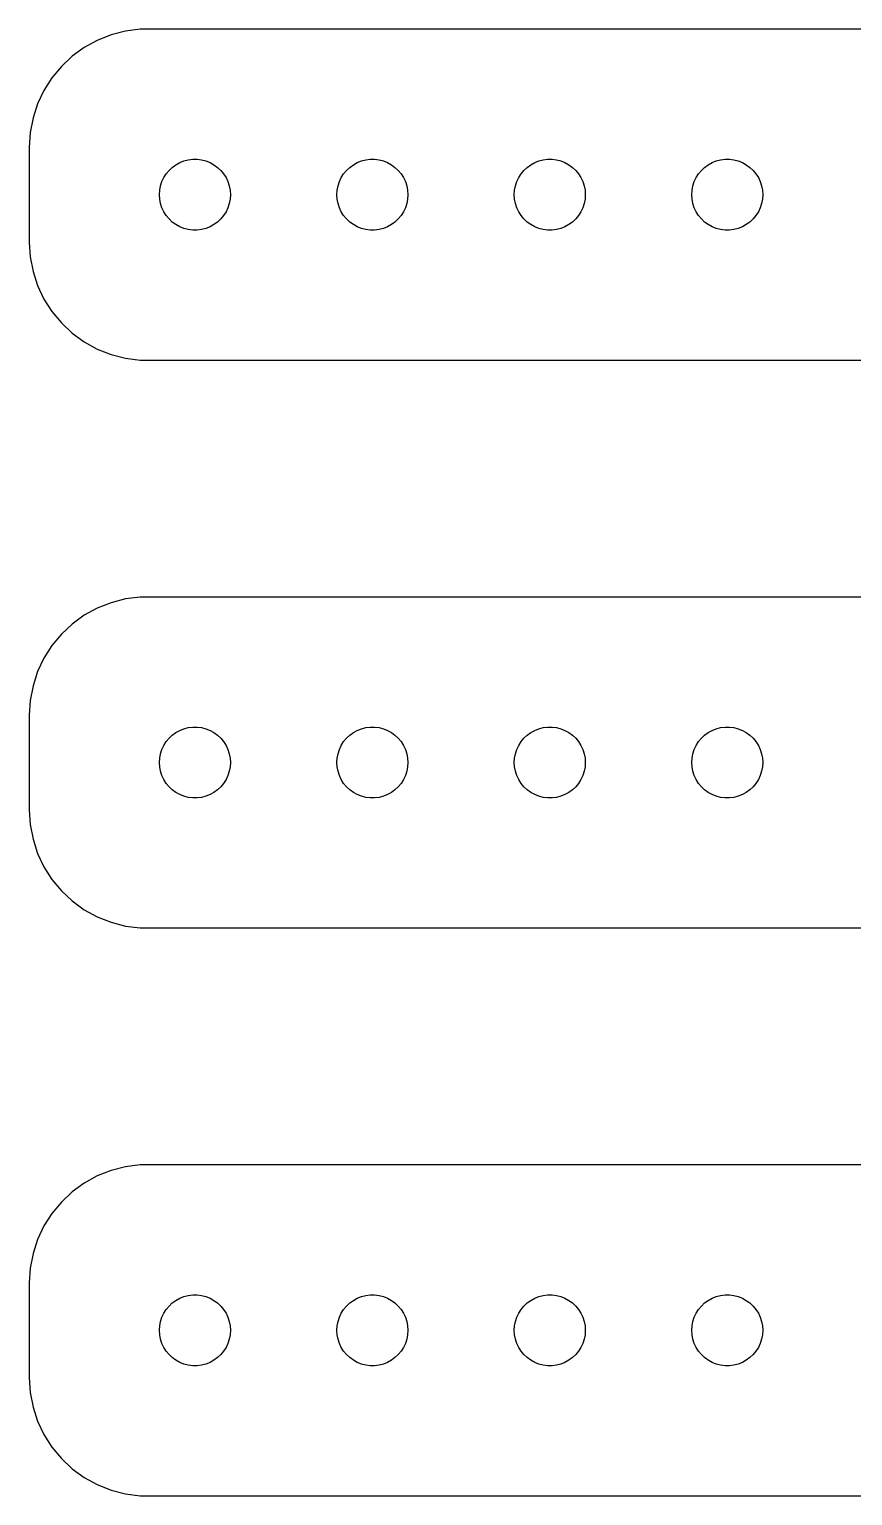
# Model space of a CAD drawing. Header units: metres. Extents: x -142 to 142, y 113 to 223.
# Drawn here: x -142 to -107.2, y 161 to 223 of the extents above; entities that cross this region are included whole.
import ezdxf

# ---------------------------------------------------------------- set-up
doc = ezdxf.new("R2010")
doc.units = ezdxf.units.M

msp = doc.modelspace()

# ---------------------------------------------------------------- linework, layer by layer
for p, q in [((-139.129, 222.524), (-139.679, 222.222)), ((-138.545, 222.755), (-139.129, 222.524)), ((-137.937, 222.911), (-138.545, 222.755)), ((-137.314, 222.99), (-137.937, 222.911)), ((137.314, 222.99), (-137.314, 222.99)), ((-139.679, 222.222), (-140.187, 221.853)), ((-140.645, 221.423), (-141.045, 220.939)), ((-140.187, 221.853), (-140.645, 221.423)), ((-141.045, 220.939), (-141.382, 220.409)), ((-141.382, 220.409), (-141.649, 219.841)), ((-141.649, 219.841), (-141.843, 219.243)), ((-141.843, 219.243), (-141.961, 218.627)), ((-141.961, 218.627), (-142, 218)), ((-142, 218), (-142, 214)), ((-136.214, 216.882), (-136.093, 217.027)), ((-136.093, 217.027), (-135.956, 217.156)), ((-135.956, 217.156), (-135.804, 217.266)), ((-135.804, 217.266), (-135.639, 217.357)), ((-135.639, 217.357), (-135.464, 217.427)), ((-135.464, 217.427), (-135.281, 217.473)), ((-135.281, 217.473), (-135.094, 217.497)), ((-135.094, 217.497), (-134.906, 217.497)), ((-134.906, 217.497), (-134.719, 217.473)), ((-134.719, 217.473), (-134.536, 217.427)), ((-134.536, 217.427), (-134.361, 217.357)), ((-134.361, 217.357), (-134.196, 217.266)), ((-134.196, 217.266), (-134.044, 217.156)), ((-134.044, 217.156), (-133.907, 217.027)), ((-133.907, 217.027), (-133.786, 216.882)), ((-128.714, 216.882), (-128.593, 217.027)), ((-128.593, 217.027), (-128.456, 217.156)), ((-128.456, 217.156), (-128.304, 217.266)), ((-128.304, 217.266), (-128.139, 217.357)), ((-128.139, 217.357), (-127.964, 217.427)), ((-127.964, 217.427), (-127.781, 217.473)), ((-127.781, 217.473), (-127.594, 217.497)), ((-127.594, 217.497), (-127.406, 217.497)), ((-127.406, 217.497), (-127.219, 217.473)), ((-127.219, 217.473), (-127.036, 217.427)), ((-127.036, 217.427), (-126.861, 217.357)), ((-126.861, 217.357), (-126.696, 217.266)), ((-126.696, 217.266), (-126.544, 217.156)), ((-126.544, 217.156), (-126.407, 217.027)), ((-126.407, 217.027), (-126.286, 216.882)), ((-121.214, 216.882), (-121.093, 217.027)), ((-121.093, 217.027), (-120.956, 217.156)), ((-120.956, 217.156), (-120.804, 217.266)), ((-120.804, 217.266), (-120.639, 217.357)), ((-120.639, 217.357), (-120.464, 217.427)), ((-120.464, 217.427), (-120.281, 217.473)), ((-120.281, 217.473), (-120.094, 217.497)), ((-120.094, 217.497), (-119.906, 217.497)), ((-119.906, 217.497), (-119.719, 217.473)), ((-119.719, 217.473), (-119.536, 217.427)), ((-119.536, 217.427), (-119.361, 217.357)), ((-119.361, 217.357), (-119.196, 217.266)), ((-119.196, 217.266), (-119.044, 217.156)), ((-119.044, 217.156), (-118.907, 217.027)), ((-118.907, 217.027), (-118.786, 216.882)), ((-113.714, 216.882), (-113.593, 217.027)), ((-113.593, 217.027), (-113.456, 217.156)), ((-113.456, 217.156), (-113.304, 217.266)), ((-113.304, 217.266), (-113.139, 217.357)), ((-113.139, 217.357), (-112.964, 217.427)), ((-112.964, 217.427), (-112.781, 217.473)), ((-112.781, 217.473), (-112.594, 217.497)), ((-112.594, 217.497), (-112.406, 217.497)), ((-112.406, 217.497), (-112.219, 217.473)), ((-112.219, 217.473), (-112.036, 217.427)), ((-112.036, 217.427), (-111.861, 217.357)), ((-111.861, 217.357), (-111.696, 217.266)), ((-111.696, 217.266), (-111.544, 217.156)), ((-111.544, 217.156), (-111.407, 217.027)), ((-111.407, 217.027), (-111.286, 216.882)), ((-136.488, 216.188), (-136.453, 216.373)), ((-136.453, 216.373), (-136.395, 216.552)), ((-136.395, 216.552), (-136.314, 216.723)), ((-136.314, 216.723), (-136.214, 216.882)), ((-133.786, 216.882), (-133.686, 216.723)), ((-133.686, 216.723), (-133.605, 216.552)), ((-133.605, 216.552), (-133.547, 216.373)), ((-133.547, 216.373), (-133.512, 216.188)), ((-128.988, 216.188), (-128.953, 216.373)), ((-128.953, 216.373), (-128.895, 216.552)), ((-128.895, 216.552), (-128.814, 216.723)), ((-128.814, 216.723), (-128.714, 216.882)), ((-126.286, 216.882), (-126.186, 216.723)), ((-126.186, 216.723), (-126.105, 216.552)), ((-126.105, 216.552), (-126.047, 216.373)), ((-126.047, 216.373), (-126.012, 216.188)), ((-121.488, 216.188), (-121.453, 216.373)), ((-121.453, 216.373), (-121.395, 216.552)), ((-121.395, 216.552), (-121.314, 216.723)), ((-121.314, 216.723), (-121.214, 216.882)), ((-118.786, 216.882), (-118.686, 216.723)), ((-118.686, 216.723), (-118.605, 216.552)), ((-118.605, 216.552), (-118.547, 216.373)), ((-118.547, 216.373), (-118.512, 216.188)), ((-113.988, 216.188), (-113.953, 216.373)), ((-113.953, 216.373), (-113.895, 216.552)), ((-113.895, 216.552), (-113.814, 216.723)), ((-113.814, 216.723), (-113.714, 216.882)), ((-111.286, 216.882), (-111.186, 216.723)), ((-111.186, 216.723), (-111.105, 216.552)), ((-111.105, 216.552), (-111.047, 216.373)), ((-111.047, 216.373), (-111.012, 216.188)), ((-136.5, 216), (-136.488, 216.188)), ((-136.488, 215.812), (-136.5, 216)), ((-136.453, 215.627), (-136.488, 215.812)), ((-133.512, 215.812), (-133.547, 215.627)), ((-133.512, 216.188), (-133.5, 216)), ((-133.5, 216), (-133.512, 215.812)), ((-129, 216), (-128.988, 216.188)), ((-128.988, 215.812), (-129, 216)), ((-128.953, 215.627), (-128.988, 215.812)), ((-126.012, 215.812), (-126.047, 215.627)), ((-126.012, 216.188), (-126, 216)), ((-126, 216), (-126.012, 215.812)), ((-121.5, 216), (-121.488, 216.188)), ((-121.488, 215.812), (-121.5, 216)), ((-121.453, 215.627), (-121.488, 215.812)), ((-118.512, 215.812), (-118.547, 215.627)), ((-118.512, 216.188), (-118.5, 216)), ((-118.5, 216), (-118.512, 215.812)), ((-114, 216), (-113.988, 216.188)), ((-113.988, 215.812), (-114, 216)), ((-113.953, 215.627), (-113.988, 215.812)), ((-111.012, 215.812), (-111.047, 215.627)), ((-111.012, 216.188), (-111, 216)), ((-111, 216), (-111.012, 215.812)), ((-136.395, 215.448), (-136.453, 215.627)), ((-136.314, 215.277), (-136.395, 215.448)), ((-136.214, 215.118), (-136.314, 215.277)), ((-136.093, 214.973), (-136.214, 215.118)), ((-133.786, 215.118), (-133.907, 214.973)), ((-133.686, 215.277), (-133.786, 215.118)), ((-133.605, 215.448), (-133.686, 215.277)), ((-133.547, 215.627), (-133.605, 215.448)), ((-128.895, 215.448), (-128.953, 215.627)), ((-128.814, 215.277), (-128.895, 215.448)), ((-128.714, 215.118), (-128.814, 215.277)), ((-128.593, 214.973), (-128.714, 215.118)), ((-126.286, 215.118), (-126.407, 214.973)), ((-126.186, 215.277), (-126.286, 215.118)), ((-126.105, 215.448), (-126.186, 215.277)), ((-126.047, 215.627), (-126.105, 215.448)), ((-121.395, 215.448), (-121.453, 215.627)), ((-121.314, 215.277), (-121.395, 215.448)), ((-121.214, 215.118), (-121.314, 215.277)), ((-121.093, 214.973), (-121.214, 215.118)), ((-118.786, 215.118), (-118.907, 214.973)), ((-118.686, 215.277), (-118.786, 215.118)), ((-118.605, 215.448), (-118.686, 215.277)), ((-118.547, 215.627), (-118.605, 215.448)), ((-113.895, 215.448), (-113.953, 215.627)), ((-113.814, 215.277), (-113.895, 215.448)), ((-113.714, 215.118), (-113.814, 215.277)), ((-113.593, 214.973), (-113.714, 215.118)), ((-111.286, 215.118), (-111.407, 214.973)), ((-111.186, 215.277), (-111.286, 215.118)), ((-111.105, 215.448), (-111.186, 215.277)), ((-111.047, 215.627), (-111.105, 215.448)), ((-135.956, 214.844), (-136.093, 214.973)), ((-135.804, 214.734), (-135.956, 214.844)), ((-135.639, 214.643), (-135.804, 214.734)), ((-135.464, 214.573), (-135.639, 214.643)), ((-135.281, 214.527), (-135.464, 214.573)), ((-135.094, 214.503), (-135.281, 214.527)), ((-134.906, 214.503), (-135.094, 214.503)), ((-134.719, 214.527), (-134.906, 214.503)), ((-134.536, 214.573), (-134.719, 214.527)), ((-134.361, 214.643), (-134.536, 214.573)), ((-134.196, 214.734), (-134.361, 214.643)), ((-134.044, 214.844), (-134.196, 214.734)), ((-133.907, 214.973), (-134.044, 214.844)), ((-128.456, 214.844), (-128.593, 214.973)), ((-128.304, 214.734), (-128.456, 214.844)), ((-128.139, 214.643), (-128.304, 214.734)), ((-127.964, 214.573), (-128.139, 214.643)), ((-127.781, 214.527), (-127.964, 214.573)), ((-127.594, 214.503), (-127.781, 214.527)), ((-127.406, 214.503), (-127.594, 214.503)), ((-127.219, 214.527), (-127.406, 214.503)), ((-127.036, 214.573), (-127.219, 214.527)), ((-126.861, 214.643), (-127.036, 214.573)), ((-126.696, 214.734), (-126.861, 214.643)), ((-126.544, 214.844), (-126.696, 214.734)), ((-126.407, 214.973), (-126.544, 214.844)), ((-120.956, 214.844), (-121.093, 214.973)), ((-120.804, 214.734), (-120.956, 214.844)), ((-120.639, 214.643), (-120.804, 214.734)), ((-120.464, 214.573), (-120.639, 214.643)), ((-120.281, 214.527), (-120.464, 214.573)), ((-120.094, 214.503), (-120.281, 214.527)), ((-119.906, 214.503), (-120.094, 214.503)), ((-119.719, 214.527), (-119.906, 214.503)), ((-119.536, 214.573), (-119.719, 214.527)), ((-119.361, 214.643), (-119.536, 214.573)), ((-119.196, 214.734), (-119.361, 214.643)), ((-119.044, 214.844), (-119.196, 214.734)), ((-118.907, 214.973), (-119.044, 214.844)), ((-113.456, 214.844), (-113.593, 214.973)), ((-113.304, 214.734), (-113.456, 214.844)), ((-113.139, 214.643), (-113.304, 214.734)), ((-112.964, 214.573), (-113.139, 214.643)), ((-112.781, 214.527), (-112.964, 214.573)), ((-112.594, 214.503), (-112.781, 214.527)), ((-112.406, 214.503), (-112.594, 214.503)), ((-112.219, 214.527), (-112.406, 214.503)), ((-112.036, 214.573), (-112.219, 214.527)), ((-111.861, 214.643), (-112.036, 214.573)), ((-111.696, 214.734), (-111.861, 214.643)), ((-111.544, 214.844), (-111.696, 214.734)), ((-111.407, 214.973), (-111.544, 214.844)), ((-142, 214), (-141.961, 213.373)), ((-141.961, 213.373), (-141.843, 212.757)), ((-141.843, 212.757), (-141.649, 212.159)), ((-141.649, 212.159), (-141.382, 211.591)), ((-141.382, 211.591), (-141.045, 211.061)), ((-141.045, 211.061), (-140.645, 210.577)), ((-140.645, 210.577), (-140.187, 210.147)), ((-140.187, 210.147), (-139.679, 209.778)), ((-139.679, 209.778), (-139.129, 209.476)), ((-139.129, 209.476), (-138.545, 209.245)), ((-138.545, 209.245), (-137.937, 209.089)), ((-137.937, 209.089), (-137.314, 209.01)), ((-137.314, 209.01), (137.314, 209.01)), ((-137.314, 198.99), (-137.937, 198.911)), ((137.314, 198.99), (-137.314, 198.99)), ((-139.129, 198.524), (-139.679, 198.222)), ((-138.545, 198.755), (-139.129, 198.524)), ((-137.937, 198.911), (-138.545, 198.755)), ((-140.187, 197.853), (-140.645, 197.423)), ((-139.679, 198.222), (-140.187, 197.853)), ((-140.645, 197.423), (-141.045, 196.939)), ((-141.045, 196.939), (-141.382, 196.409)), ((-141.382, 196.409), (-141.649, 195.841)), ((-141.843, 195.243), (-141.961, 194.627)), ((-141.649, 195.841), (-141.843, 195.243)), ((-141.961, 194.627), (-142, 194)), ((-142, 194), (-142, 190)), ((-135.639, 193.357), (-135.464, 193.427)), ((-135.464, 193.427), (-135.281, 193.473)), ((-135.281, 193.473), (-135.094, 193.497)), ((-135.094, 193.497), (-134.906, 193.497)), ((-134.906, 193.497), (-134.719, 193.473)), ((-134.719, 193.473), (-134.536, 193.427)), ((-134.536, 193.427), (-134.361, 193.357)), ((-128.139, 193.357), (-127.964, 193.427)), ((-127.964, 193.427), (-127.781, 193.473)), ((-127.781, 193.473), (-127.594, 193.497)), ((-127.594, 193.497), (-127.406, 193.497)), ((-127.406, 193.497), (-127.219, 193.473)), ((-127.219, 193.473), (-127.036, 193.427)), ((-127.036, 193.427), (-126.861, 193.357)), ((-120.639, 193.357), (-120.464, 193.427)), ((-120.464, 193.427), (-120.281, 193.473)), ((-120.281, 193.473), (-120.094, 193.497)), ((-120.094, 193.497), (-119.906, 193.497)), ((-119.906, 193.497), (-119.719, 193.473)), ((-119.719, 193.473), (-119.536, 193.427)), ((-119.536, 193.427), (-119.361, 193.357)), ((-113.139, 193.357), (-112.964, 193.427)), ((-112.964, 193.427), (-112.781, 193.473)), ((-112.781, 193.473), (-112.594, 193.497)), ((-112.594, 193.497), (-112.406, 193.497)), ((-112.406, 193.497), (-112.219, 193.473)), ((-112.219, 193.473), (-112.036, 193.427)), ((-112.036, 193.427), (-111.861, 193.357)), ((-136.314, 192.723), (-136.214, 192.882)), ((-136.214, 192.882), (-136.093, 193.027)), ((-136.093, 193.027), (-135.956, 193.156)), ((-135.956, 193.156), (-135.804, 193.266)), ((-135.804, 193.266), (-135.639, 193.357)), ((-134.361, 193.357), (-134.196, 193.266)), ((-134.196, 193.266), (-134.044, 193.156)), ((-134.044, 193.156), (-133.907, 193.027)), ((-133.907, 193.027), (-133.786, 192.882)), ((-133.786, 192.882), (-133.686, 192.723)), ((-128.814, 192.723), (-128.714, 192.882)), ((-128.714, 192.882), (-128.593, 193.027)), ((-128.593, 193.027), (-128.456, 193.156)), ((-128.456, 193.156), (-128.304, 193.266)), ((-128.304, 193.266), (-128.139, 193.357)), ((-126.861, 193.357), (-126.696, 193.266)), ((-126.696, 193.266), (-126.544, 193.156)), ((-126.544, 193.156), (-126.407, 193.027)), ((-126.407, 193.027), (-126.286, 192.882)), ((-126.286, 192.882), (-126.186, 192.723)), ((-121.314, 192.723), (-121.214, 192.882)), ((-121.214, 192.882), (-121.093, 193.027)), ((-121.093, 193.027), (-120.956, 193.156)), ((-120.956, 193.156), (-120.804, 193.266)), ((-120.804, 193.266), (-120.639, 193.357)), ((-119.361, 193.357), (-119.196, 193.266)), ((-119.196, 193.266), (-119.044, 193.156)), ((-119.044, 193.156), (-118.907, 193.027)), ((-118.907, 193.027), (-118.786, 192.882)), ((-118.786, 192.882), (-118.686, 192.723)), ((-113.814, 192.723), (-113.714, 192.882)), ((-113.714, 192.882), (-113.593, 193.027)), ((-113.593, 193.027), (-113.456, 193.156)), ((-113.456, 193.156), (-113.304, 193.266)), ((-113.304, 193.266), (-113.139, 193.357)), ((-111.861, 193.357), (-111.696, 193.266)), ((-111.696, 193.266), (-111.544, 193.156)), ((-111.544, 193.156), (-111.407, 193.027)), ((-111.407, 193.027), (-111.286, 192.882)), ((-111.286, 192.882), (-111.186, 192.723)), ((-136.5, 192), (-136.488, 192.188)), ((-136.488, 192.188), (-136.453, 192.373)), ((-136.453, 192.373), (-136.395, 192.552)), ((-136.395, 192.552), (-136.314, 192.723)), ((-133.686, 192.723), (-133.605, 192.552)), ((-133.605, 192.552), (-133.547, 192.373)), ((-133.547, 192.373), (-133.512, 192.188)), ((-133.512, 192.188), (-133.5, 192)), ((-129, 192), (-128.988, 192.188)), ((-128.988, 192.188), (-128.953, 192.373)), ((-128.953, 192.373), (-128.895, 192.552)), ((-128.895, 192.552), (-128.814, 192.723)), ((-126.186, 192.723), (-126.105, 192.552)), ((-126.105, 192.552), (-126.047, 192.373)), ((-126.047, 192.373), (-126.012, 192.188)), ((-126.012, 192.188), (-126, 192)), ((-121.5, 192), (-121.488, 192.188)), ((-121.488, 192.188), (-121.453, 192.373)), ((-121.453, 192.373), (-121.395, 192.552)), ((-121.395, 192.552), (-121.314, 192.723)), ((-118.686, 192.723), (-118.605, 192.552)), ((-118.605, 192.552), (-118.547, 192.373)), ((-118.547, 192.373), (-118.512, 192.188)), ((-118.512, 192.188), (-118.5, 192)), ((-114, 192), (-113.988, 192.188)), ((-113.988, 192.188), (-113.953, 192.373)), ((-113.953, 192.373), (-113.895, 192.552)), ((-113.895, 192.552), (-113.814, 192.723)), ((-111.186, 192.723), (-111.105, 192.552)), ((-111.105, 192.552), (-111.047, 192.373)), ((-111.047, 192.373), (-111.012, 192.188)), ((-111.012, 192.188), (-111, 192)), ((-136.488, 191.812), (-136.5, 192)), ((-136.453, 191.627), (-136.488, 191.812)), ((-136.395, 191.448), (-136.453, 191.627)), ((-133.547, 191.627), (-133.605, 191.448)), ((-133.512, 191.812), (-133.547, 191.627)), ((-133.5, 192), (-133.512, 191.812)), ((-128.988, 191.812), (-129, 192)), ((-128.953, 191.627), (-128.988, 191.812)), ((-128.895, 191.448), (-128.953, 191.627)), ((-126.047, 191.627), (-126.105, 191.448)), ((-126.012, 191.812), (-126.047, 191.627)), ((-126, 192), (-126.012, 191.812)), ((-121.488, 191.812), (-121.5, 192)), ((-121.453, 191.627), (-121.488, 191.812)), ((-121.395, 191.448), (-121.453, 191.627)), ((-118.547, 191.627), (-118.605, 191.448)), ((-118.512, 191.812), (-118.547, 191.627)), ((-118.5, 192), (-118.512, 191.812)), ((-113.988, 191.812), (-114, 192)), ((-113.953, 191.627), (-113.988, 191.812)), ((-113.895, 191.448), (-113.953, 191.627)), ((-111.047, 191.627), (-111.105, 191.448)), ((-111.012, 191.812), (-111.047, 191.627)), ((-111, 192), (-111.012, 191.812)), ((-136.314, 191.277), (-136.395, 191.448)), ((-136.214, 191.118), (-136.314, 191.277)), ((-136.093, 190.973), (-136.214, 191.118)), ((-135.956, 190.844), (-136.093, 190.973)), ((-133.907, 190.973), (-134.044, 190.844)), ((-133.786, 191.118), (-133.907, 190.973)), ((-133.686, 191.277), (-133.786, 191.118)), ((-133.605, 191.448), (-133.686, 191.277)), ((-128.814, 191.277), (-128.895, 191.448)), ((-128.714, 191.118), (-128.814, 191.277)), ((-128.593, 190.973), (-128.714, 191.118)), ((-128.456, 190.844), (-128.593, 190.973)), ((-126.407, 190.973), (-126.544, 190.844)), ((-126.286, 191.118), (-126.407, 190.973)), ((-126.186, 191.277), (-126.286, 191.118)), ((-126.105, 191.448), (-126.186, 191.277)), ((-121.314, 191.277), (-121.395, 191.448)), ((-121.214, 191.118), (-121.314, 191.277)), ((-121.093, 190.973), (-121.214, 191.118)), ((-120.956, 190.844), (-121.093, 190.973)), ((-118.907, 190.973), (-119.044, 190.844)), ((-118.786, 191.118), (-118.907, 190.973)), ((-118.686, 191.277), (-118.786, 191.118)), ((-118.605, 191.448), (-118.686, 191.277)), ((-113.814, 191.277), (-113.895, 191.448)), ((-113.714, 191.118), (-113.814, 191.277)), ((-113.593, 190.973), (-113.714, 191.118)), ((-113.456, 190.844), (-113.593, 190.973)), ((-111.407, 190.973), (-111.544, 190.844)), ((-111.286, 191.118), (-111.407, 190.973)), ((-111.186, 191.277), (-111.286, 191.118)), ((-111.105, 191.448), (-111.186, 191.277)), ((-135.804, 190.734), (-135.956, 190.844)), ((-135.639, 190.643), (-135.804, 190.734)), ((-135.464, 190.573), (-135.639, 190.643)), ((-135.281, 190.527), (-135.464, 190.573)), ((-135.094, 190.503), (-135.281, 190.527)), ((-134.906, 190.503), (-135.094, 190.503)), ((-134.719, 190.527), (-134.906, 190.503)), ((-134.536, 190.573), (-134.719, 190.527)), ((-134.361, 190.643), (-134.536, 190.573)), ((-134.196, 190.734), (-134.361, 190.643)), ((-134.044, 190.844), (-134.196, 190.734)), ((-128.304, 190.734), (-128.456, 190.844)), ((-128.139, 190.643), (-128.304, 190.734)), ((-127.964, 190.573), (-128.139, 190.643)), ((-127.781, 190.527), (-127.964, 190.573)), ((-127.594, 190.503), (-127.781, 190.527)), ((-127.406, 190.503), (-127.594, 190.503)), ((-127.219, 190.527), (-127.406, 190.503)), ((-127.036, 190.573), (-127.219, 190.527)), ((-126.861, 190.643), (-127.036, 190.573)), ((-126.696, 190.734), (-126.861, 190.643)), ((-126.544, 190.844), (-126.696, 190.734)), ((-120.804, 190.734), (-120.956, 190.844)), ((-120.639, 190.643), (-120.804, 190.734)), ((-120.464, 190.573), (-120.639, 190.643)), ((-120.281, 190.527), (-120.464, 190.573)), ((-120.094, 190.503), (-120.281, 190.527)), ((-119.906, 190.503), (-120.094, 190.503)), ((-119.719, 190.527), (-119.906, 190.503)), ((-119.536, 190.573), (-119.719, 190.527)), ((-119.361, 190.643), (-119.536, 190.573)), ((-119.196, 190.734), (-119.361, 190.643)), ((-119.044, 190.844), (-119.196, 190.734)), ((-113.304, 190.734), (-113.456, 190.844)), ((-113.139, 190.643), (-113.304, 190.734)), ((-112.964, 190.573), (-113.139, 190.643)), ((-112.781, 190.527), (-112.964, 190.573)), ((-112.594, 190.503), (-112.781, 190.527)), ((-112.406, 190.503), (-112.594, 190.503)), ((-112.219, 190.527), (-112.406, 190.503)), ((-112.036, 190.573), (-112.219, 190.527)), ((-111.861, 190.643), (-112.036, 190.573)), ((-111.696, 190.734), (-111.861, 190.643)), ((-111.544, 190.844), (-111.696, 190.734)), ((-142, 190), (-141.961, 189.373)), ((-141.961, 189.373), (-141.843, 188.757)), ((-141.843, 188.757), (-141.649, 188.159)), ((-141.649, 188.159), (-141.382, 187.591)), ((-141.382, 187.591), (-141.045, 187.061)), ((-141.045, 187.061), (-140.645, 186.577)), ((-140.645, 186.577), (-140.187, 186.147)), ((-140.187, 186.147), (-139.679, 185.778)), ((-139.679, 185.778), (-139.129, 185.476)), ((-139.129, 185.476), (-138.545, 185.245)), ((-138.545, 185.245), (-137.937, 185.089)), ((-137.937, 185.089), (-137.314, 185.01)), ((-137.314, 185.01), (137.314, 185.01)), ((-137.937, 174.911), (-138.545, 174.755)), ((-137.314, 174.99), (-137.937, 174.911)), ((137.314, 174.99), (-137.314, 174.99)), ((-139.679, 174.222), (-140.187, 173.853)), ((-139.129, 174.524), (-139.679, 174.222)), ((-138.545, 174.755), (-139.129, 174.524)), ((-140.187, 173.853), (-140.645, 173.423)), ((-141.045, 172.939), (-141.382, 172.409)), ((-140.645, 173.423), (-141.045, 172.939)), ((-141.382, 172.409), (-141.649, 171.841)), ((-141.649, 171.841), (-141.843, 171.243)), ((-141.843, 171.243), (-141.961, 170.627)), ((-141.961, 170.627), (-142, 170)), ((-142, 170), (-142, 166)), ((-135.956, 169.156), (-135.804, 169.266)), ((-135.804, 169.266), (-135.639, 169.357)), ((-135.639, 169.357), (-135.464, 169.427)), ((-135.464, 169.427), (-135.281, 169.473)), ((-135.281, 169.473), (-135.094, 169.497)), ((-135.094, 169.497), (-134.906, 169.497)), ((-134.906, 169.497), (-134.719, 169.473)), ((-134.719, 169.473), (-134.536, 169.427)), ((-134.536, 169.427), (-134.361, 169.357)), ((-134.361, 169.357), (-134.196, 169.266)), ((-134.196, 169.266), (-134.044, 169.156)), ((-128.456, 169.156), (-128.304, 169.266)), ((-128.304, 169.266), (-128.139, 169.357)), ((-128.139, 169.357), (-127.964, 169.427)), ((-127.964, 169.427), (-127.781, 169.473)), ((-127.781, 169.473), (-127.594, 169.497)), ((-127.594, 169.497), (-127.406, 169.497)), ((-127.406, 169.497), (-127.219, 169.473)), ((-127.219, 169.473), (-127.036, 169.427)), ((-127.036, 169.427), (-126.861, 169.357)), ((-126.861, 169.357), (-126.696, 169.266)), ((-126.696, 169.266), (-126.544, 169.156)), ((-120.956, 169.156), (-120.804, 169.266)), ((-120.804, 169.266), (-120.639, 169.357)), ((-120.639, 169.357), (-120.464, 169.427)), ((-120.464, 169.427), (-120.281, 169.473)), ((-120.281, 169.473), (-120.094, 169.497)), ((-120.094, 169.497), (-119.906, 169.497)), ((-119.906, 169.497), (-119.719, 169.473)), ((-119.719, 169.473), (-119.536, 169.427)), ((-119.536, 169.427), (-119.361, 169.357)), ((-119.361, 169.357), (-119.196, 169.266)), ((-119.196, 169.266), (-119.044, 169.156)), ((-113.456, 169.156), (-113.304, 169.266)), ((-113.304, 169.266), (-113.139, 169.357)), ((-113.139, 169.357), (-112.964, 169.427)), ((-112.964, 169.427), (-112.781, 169.473)), ((-112.781, 169.473), (-112.594, 169.497)), ((-112.594, 169.497), (-112.406, 169.497)), ((-112.406, 169.497), (-112.219, 169.473)), ((-112.219, 169.473), (-112.036, 169.427)), ((-112.036, 169.427), (-111.861, 169.357)), ((-111.861, 169.357), (-111.696, 169.266)), ((-111.696, 169.266), (-111.544, 169.156)), ((-136.395, 168.552), (-136.314, 168.723)), ((-136.314, 168.723), (-136.214, 168.882)), ((-136.214, 168.882), (-136.093, 169.027)), ((-136.093, 169.027), (-135.956, 169.156)), ((-134.044, 169.156), (-133.907, 169.027)), ((-133.907, 169.027), (-133.786, 168.882)), ((-133.786, 168.882), (-133.686, 168.723)), ((-133.686, 168.723), (-133.605, 168.552)), ((-128.895, 168.552), (-128.814, 168.723)), ((-128.814, 168.723), (-128.714, 168.882)), ((-128.714, 168.882), (-128.593, 169.027)), ((-128.593, 169.027), (-128.456, 169.156)), ((-126.544, 169.156), (-126.407, 169.027)), ((-126.407, 169.027), (-126.286, 168.882)), ((-126.286, 168.882), (-126.186, 168.723)), ((-126.186, 168.723), (-126.105, 168.552)), ((-121.395, 168.552), (-121.314, 168.723)), ((-121.314, 168.723), (-121.214, 168.882)), ((-121.214, 168.882), (-121.093, 169.027)), ((-121.093, 169.027), (-120.956, 169.156)), ((-119.044, 169.156), (-118.907, 169.027)), ((-118.907, 169.027), (-118.786, 168.882)), ((-118.786, 168.882), (-118.686, 168.723)), ((-118.686, 168.723), (-118.605, 168.552)), ((-113.895, 168.552), (-113.814, 168.723)), ((-113.814, 168.723), (-113.714, 168.882)), ((-113.714, 168.882), (-113.593, 169.027)), ((-113.593, 169.027), (-113.456, 169.156)), ((-111.544, 169.156), (-111.407, 169.027)), ((-111.407, 169.027), (-111.286, 168.882)), ((-111.286, 168.882), (-111.186, 168.723)), ((-111.186, 168.723), (-111.105, 168.552)), ((-136.5, 168), (-136.488, 168.188)), ((-136.488, 167.812), (-136.5, 168)), ((-136.488, 168.188), (-136.453, 168.373)), ((-136.453, 168.373), (-136.395, 168.552)), ((-133.605, 168.552), (-133.547, 168.373)), ((-133.547, 168.373), (-133.512, 168.188)), ((-133.512, 168.188), (-133.5, 168)), ((-133.5, 168), (-133.512, 167.812)), ((-129, 168), (-128.988, 168.188)), ((-128.988, 167.812), (-129, 168)), ((-128.988, 168.188), (-128.953, 168.373)), ((-128.953, 168.373), (-128.895, 168.552)), ((-126.105, 168.552), (-126.047, 168.373)), ((-126.047, 168.373), (-126.012, 168.188)), ((-126.012, 168.188), (-126, 168)), ((-126, 168), (-126.012, 167.812)), ((-121.5, 168), (-121.488, 168.188)), ((-121.488, 167.812), (-121.5, 168)), ((-121.488, 168.188), (-121.453, 168.373)), ((-121.453, 168.373), (-121.395, 168.552)), ((-118.605, 168.552), (-118.547, 168.373)), ((-118.547, 168.373), (-118.512, 168.188)), ((-118.512, 168.188), (-118.5, 168)), ((-118.5, 168), (-118.512, 167.812)), ((-114, 168), (-113.988, 168.188)), ((-113.988, 167.812), (-114, 168)), ((-113.988, 168.188), (-113.953, 168.373)), ((-113.953, 168.373), (-113.895, 168.552)), ((-111.105, 168.552), (-111.047, 168.373)), ((-111.047, 168.373), (-111.012, 168.188)), ((-111.012, 168.188), (-111, 168)), ((-111, 168), (-111.012, 167.812)), ((-136.453, 167.627), (-136.488, 167.812)), ((-136.395, 167.448), (-136.453, 167.627)), ((-136.314, 167.277), (-136.395, 167.448)), ((-133.605, 167.448), (-133.686, 167.277)), ((-133.547, 167.627), (-133.605, 167.448)), ((-133.512, 167.812), (-133.547, 167.627)), ((-128.953, 167.627), (-128.988, 167.812)), ((-128.895, 167.448), (-128.953, 167.627)), ((-128.814, 167.277), (-128.895, 167.448)), ((-126.105, 167.448), (-126.186, 167.277)), ((-126.047, 167.627), (-126.105, 167.448)), ((-126.012, 167.812), (-126.047, 167.627)), ((-121.453, 167.627), (-121.488, 167.812)), ((-121.395, 167.448), (-121.453, 167.627)), ((-121.314, 167.277), (-121.395, 167.448)), ((-118.605, 167.448), (-118.686, 167.277)), ((-118.547, 167.627), (-118.605, 167.448)), ((-118.512, 167.812), (-118.547, 167.627)), ((-113.953, 167.627), (-113.988, 167.812)), ((-113.895, 167.448), (-113.953, 167.627)), ((-113.814, 167.277), (-113.895, 167.448)), ((-111.105, 167.448), (-111.186, 167.277)), ((-111.047, 167.627), (-111.105, 167.448)), ((-111.012, 167.812), (-111.047, 167.627)), ((-136.214, 167.118), (-136.314, 167.277)), ((-136.093, 166.973), (-136.214, 167.118)), ((-135.956, 166.844), (-136.093, 166.973)), ((-135.804, 166.734), (-135.956, 166.844)), ((-135.639, 166.643), (-135.804, 166.734)), ((-134.196, 166.734), (-134.361, 166.643)), ((-134.044, 166.844), (-134.196, 166.734)), ((-133.907, 166.973), (-134.044, 166.844)), ((-133.786, 167.118), (-133.907, 166.973)), ((-133.686, 167.277), (-133.786, 167.118)), ((-128.714, 167.118), (-128.814, 167.277)), ((-128.593, 166.973), (-128.714, 167.118)), ((-128.456, 166.844), (-128.593, 166.973)), ((-128.304, 166.734), (-128.456, 166.844)), ((-128.139, 166.643), (-128.304, 166.734)), ((-126.696, 166.734), (-126.861, 166.643)), ((-126.544, 166.844), (-126.696, 166.734)), ((-126.407, 166.973), (-126.544, 166.844)), ((-126.286, 167.118), (-126.407, 166.973)), ((-126.186, 167.277), (-126.286, 167.118)), ((-121.214, 167.118), (-121.314, 167.277)), ((-121.093, 166.973), (-121.214, 167.118)), ((-120.956, 166.844), (-121.093, 166.973)), ((-120.804, 166.734), (-120.956, 166.844)), ((-120.639, 166.643), (-120.804, 166.734)), ((-119.196, 166.734), (-119.361, 166.643)), ((-119.044, 166.844), (-119.196, 166.734)), ((-118.907, 166.973), (-119.044, 166.844)), ((-118.786, 167.118), (-118.907, 166.973)), ((-118.686, 167.277), (-118.786, 167.118)), ((-113.714, 167.118), (-113.814, 167.277)), ((-113.593, 166.973), (-113.714, 167.118)), ((-113.456, 166.844), (-113.593, 166.973)), ((-113.304, 166.734), (-113.456, 166.844)), ((-113.139, 166.643), (-113.304, 166.734)), ((-111.696, 166.734), (-111.861, 166.643)), ((-111.544, 166.844), (-111.696, 166.734)), ((-111.407, 166.973), (-111.544, 166.844)), ((-111.286, 167.118), (-111.407, 166.973)), ((-111.186, 167.277), (-111.286, 167.118)), ((-135.464, 166.573), (-135.639, 166.643)), ((-135.281, 166.527), (-135.464, 166.573)), ((-135.094, 166.503), (-135.281, 166.527)), ((-134.906, 166.503), (-135.094, 166.503)), ((-134.719, 166.527), (-134.906, 166.503)), ((-134.536, 166.573), (-134.719, 166.527)), ((-134.361, 166.643), (-134.536, 166.573)), ((-127.964, 166.573), (-128.139, 166.643)), ((-127.781, 166.527), (-127.964, 166.573)), ((-127.594, 166.503), (-127.781, 166.527)), ((-127.406, 166.503), (-127.594, 166.503)), ((-127.219, 166.527), (-127.406, 166.503)), ((-127.036, 166.573), (-127.219, 166.527)), ((-126.861, 166.643), (-127.036, 166.573)), ((-120.464, 166.573), (-120.639, 166.643)), ((-120.281, 166.527), (-120.464, 166.573)), ((-120.094, 166.503), (-120.281, 166.527)), ((-119.906, 166.503), (-120.094, 166.503)), ((-119.719, 166.527), (-119.906, 166.503)), ((-119.536, 166.573), (-119.719, 166.527)), ((-119.361, 166.643), (-119.536, 166.573)), ((-112.964, 166.573), (-113.139, 166.643)), ((-112.781, 166.527), (-112.964, 166.573)), ((-112.594, 166.503), (-112.781, 166.527)), ((-112.406, 166.503), (-112.594, 166.503)), ((-112.219, 166.527), (-112.406, 166.503)), ((-112.036, 166.573), (-112.219, 166.527)), ((-111.861, 166.643), (-112.036, 166.573)), ((-142, 166), (-141.961, 165.373)), ((-141.961, 165.373), (-141.843, 164.757)), ((-141.843, 164.757), (-141.649, 164.159)), ((-141.649, 164.159), (-141.382, 163.591)), ((-141.382, 163.591), (-141.045, 163.061)), ((-141.045, 163.061), (-140.645, 162.577)), ((-140.645, 162.577), (-140.187, 162.147)), ((-140.187, 162.147), (-139.679, 161.778)), ((-139.679, 161.778), (-139.129, 161.476)), ((-139.129, 161.476), (-138.545, 161.245)), ((-138.545, 161.245), (-137.937, 161.089)), ((-137.937, 161.089), (-137.314, 161.01)), ((-137.314, 161.01), (137.314, 161.01))]:
    msp.add_line(p, q)

doc.saveas('drawing.dxf')
